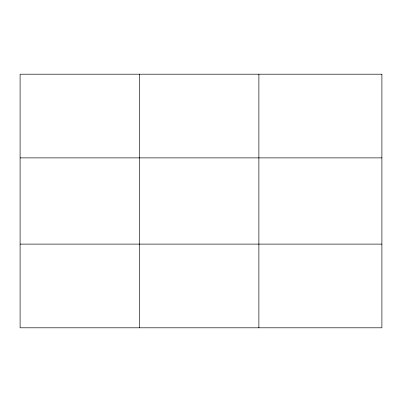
<?xml version="1.0" encoding="UTF-8"?>
<svg xmlns="http://www.w3.org/2000/svg" width="402" height="402" viewBox="0 0 402 402"><rect width="100%" height="100%" fill="white"/><g stroke="black" fill="none" stroke-linecap="round" stroke-linejoin="round"><path stroke-width="0.6" d="M139.494 74.199L139.494 327.801M258.888 74.199L258.888 327.801M20.1 157.885L381.9 157.885M20.1 244.114L381.9 244.114M381.9 74.199L381.9 327.801L20.1 327.801L20.1 74.199L381.9 74.199"/></g></svg>
